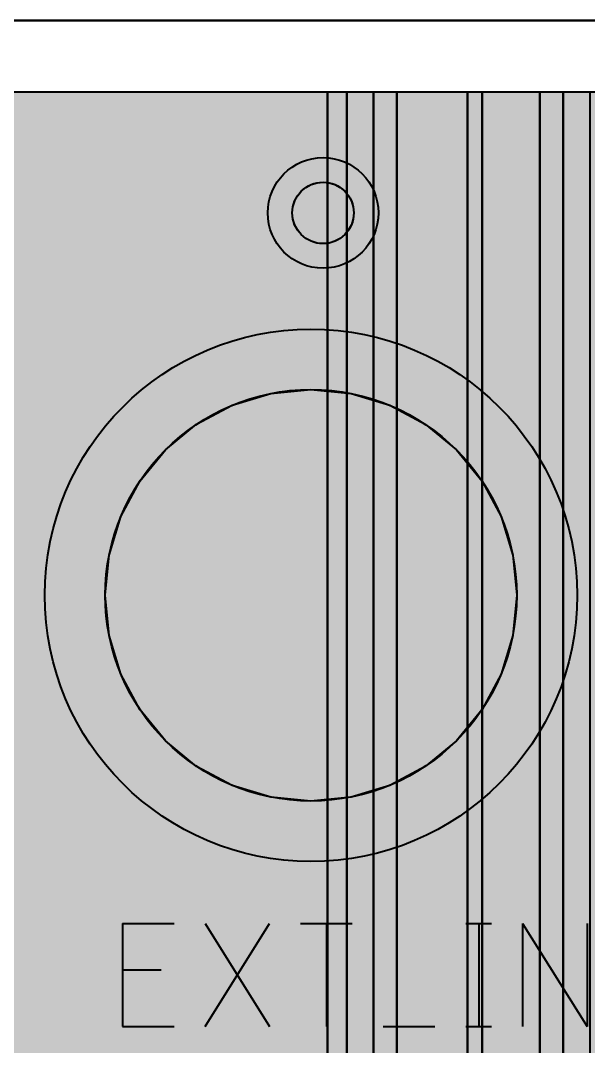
# Model space of a CAD drawing. Header units: millimetres. Extents: x 3.5 to 53, y 2.8 to 30.3.
# Drawn here: x 16.82 to 21.51, y 21.84 to 30.32 of the extents above; entities that cross this region are included whole.
import ezdxf

# ---------------------------------------------------------------- set-up
doc = ezdxf.new("R2010")
doc.units = ezdxf.units.MM
for name, color, linetype in [('bottom_copper', 7, 'Continuous'), ('bottom_silk', 7, 'Continuous'), ('drill_plated', 7, 'Continuous'), ('outline', 7, 'Continuous'), ('top_copper', 7, 'Continuous'), ('top_silk', 7, 'Continuous')]:
    doc.layers.add(name, color=color, linetype=linetype)

# ---------------------------------------------------------------- blocks, each defined once
blk = doc.blocks.new('Block7000')
at = {"layer": 'bottom_copper', "lineweight": 40}
for points in [[(4.0353, 0), (0, 0), (0, 26), (4.0353, 26), (4.0353, 0)], [(4.1969, 9.8121), (4.1407, 9.7463), (4.0954, 9.6725), (4.0623, 9.5925), (4.0421, 9.5083), (4.0353, 9.422), (4.0353, 26), (4.1969, 26), (4.1969, 9.8121)], [(4.4165, 9.9467), (4.3365, 9.9136), (4.2627, 9.8683), (4.1969, 9.8121), (4.1969, 26), (4.4165, 26), (4.4165, 9.9467)], [(4.6086, 9.972), (4.587, 9.9737), (4.5007, 9.9669), (4.4165, 9.9467), (4.4165, 26), (4.6086, 26), (4.6086, 9.972)], [(5.1934, 9.9284), (5.1754, 9.9437), (5.1553, 9.9561), (5.1335, 9.9651), (5.1105, 9.9706), (5.087, 9.9725), (5.0811, 9.972), (4.6086, 9.972), (4.6086, 26), (5.1934, 26), (5.1934, 9.9284)], [(5.314, 9.9725), (5.2905, 9.9706), (5.2675, 9.9651), (5.2457, 9.9561), (5.2256, 9.9437), (5.2076, 9.9284), (5.2005, 9.9201), (5.1934, 9.9284), (5.1934, 26), (5.314, 26), (5.314, 9.9725)], [(5.7924, 9.972), (5.3199, 9.972), (5.314, 9.9725), (5.314, 26), (5.7924, 26), (5.7924, 9.972)], [(5.9845, 9.9467), (5.9003, 9.9669), (5.814, 9.9737), (5.7924, 9.972), (5.7924, 26), (5.9845, 26), (5.9845, 9.9467)], [(6.2041, 9.8121), (6.1383, 9.8683), (6.0645, 9.9136), (5.9845, 9.9467), (5.9845, 26), (6.2041, 26), (6.2041, 9.8121)]]:
    blk.add_hatch(color=7, dxfattribs=at).paths.add_polyline_path(points, flags=0)
at = {"layer": 'bottom_copper', "color": 7, "lineweight": 40}
for points in [[(4.0353, 0), (0, 0), (0, 26), (4.0353, 26), (4.0353, 0)], [(4.1969, 9.8121), (4.1407, 9.7463), (4.0954, 9.6725), (4.0623, 9.5925), (4.0421, 9.5083), (4.0353, 9.422), (4.0353, 26), (4.1969, 26), (4.1969, 9.8121)], [(4.4165, 9.9467), (4.3365, 9.9136), (4.2627, 9.8683), (4.1969, 9.8121), (4.1969, 26), (4.4165, 26), (4.4165, 9.9467)], [(4.6086, 9.972), (4.587, 9.9737), (4.5007, 9.9669), (4.4165, 9.9467), (4.4165, 26), (4.6086, 26), (4.6086, 9.972)], [(5.1934, 9.9284), (5.1754, 9.9437), (5.1553, 9.9561), (5.1335, 9.9651), (5.1105, 9.9706), (5.087, 9.9725), (5.0811, 9.972), (4.6086, 9.972), (4.6086, 26), (5.1934, 26), (5.1934, 9.9284)], [(5.314, 9.9725), (5.2905, 9.9706), (5.2675, 9.9651), (5.2457, 9.9561), (5.2256, 9.9437), (5.2076, 9.9284), (5.2005, 9.9201), (5.1934, 9.9284), (5.1934, 26), (5.314, 26), (5.314, 9.9725)], [(5.7924, 9.972), (5.3199, 9.972), (5.314, 9.9725), (5.314, 26), (5.7924, 26), (5.7924, 9.972)], [(5.9845, 9.9467), (5.9003, 9.9669), (5.814, 9.9737), (5.7924, 9.972), (5.7924, 26), (5.9845, 26), (5.9845, 9.9467)], [(6.2041, 9.8121), (6.1383, 9.8683), (6.0645, 9.9136), (5.9845, 9.9467), (5.9845, 26), (6.2041, 26), (6.2041, 9.8121)]]:
    blk.add_lwpolyline(points, close=True, dxfattribs=at)
blk = doc.blocks.new('Block19332')
at = {"layer": 'top_copper', "lineweight": 40}
blk.add_hatch(color=7, dxfattribs=at).paths.add_polyline_path([(6.5404, 0), (0, 0), (0, 26), (6.5404, 26), (6.5404, 0)], flags=0)
at = {"layer": 'top_copper', "color": 7, "lineweight": 40}
blk.add_lwpolyline([(6.5404, 0), (0, 0), (0, 26), (6.5404, 26), (6.5404, 0)], close=True, dxfattribs=at)

msp = doc.modelspace()

# ---------------------------------------------------------------- hatches: boundary and pattern name
at = {"layer": 'bottom_copper', "lineweight": 40}
for points in [[(19.5694, 28.6775), (19.555, 28.6299), (19.5315, 28.586), (19.4999, 28.5475), (19.4614, 28.5159), (19.4175, 28.4924), (19.3699, 28.478), (19.3203, 28.4731), (19.2707, 28.478), (19.2231, 28.4924), (19.1792, 28.5159), (19.1407, 28.5475), (19.1091, 28.586), (19.0856, 28.6299), (19.0712, 28.6775), (19.0663, 28.7271), (19.0712, 28.7767), (19.0856, 28.8243), (19.1091, 28.8682), (19.1407, 28.9067), (19.1792, 28.9383), (19.2231, 28.9618), (19.2707, 28.9762), (19.3203, 28.9811), (19.3699, 28.9762), (19.4175, 28.9618), (19.4614, 28.9383), (19.4999, 28.9067), (19.5315, 28.8682), (19.555, 28.8243), (19.5694, 28.7767), (19.5743, 28.7271), (19.5694, 28.6775)], [(20.8876, 25.2354), (20.7909, 24.9165), (20.6338, 24.6226), (20.4224, 24.365), (20.1648, 24.1536), (19.8709, 23.9965), (19.552, 23.8998), (19.2203, 23.8671), (18.8886, 23.8998), (18.5697, 23.9965), (18.2758, 24.1536), (18.0182, 24.365), (17.8068, 24.6226), (17.6497, 24.9165), (17.553, 25.2354), (17.5203, 25.5671), (17.553, 25.8988), (17.6497, 26.2177), (17.8068, 26.5116), (18.0182, 26.7692), (18.2758, 26.9806), (18.5697, 27.1377), (18.8886, 27.2344), (19.2203, 27.2671), (19.552, 27.2344), (19.8709, 27.1377), (20.1648, 26.9806), (20.4224, 26.7692), (20.6338, 26.5116), (20.7909, 26.2177), (20.8876, 25.8988), (20.9203, 25.5671), (20.8876, 25.2354)]]:
    msp.add_hatch(color=7, dxfattribs=at).paths.add_polyline_path(points, flags=0)
at = {"layer": 'drill_plated', "lineweight": 40}
for points in [[(19.5694, 28.6775), (19.555, 28.6299), (19.5315, 28.586), (19.4999, 28.5475), (19.4614, 28.5159), (19.4175, 28.4924), (19.3699, 28.478), (19.3203, 28.4731), (19.2707, 28.478), (19.2231, 28.4924), (19.1792, 28.5159), (19.1407, 28.5475), (19.1091, 28.586), (19.0856, 28.6299), (19.0712, 28.6775), (19.0663, 28.7271), (19.0712, 28.7767), (19.0856, 28.8243), (19.1091, 28.8682), (19.1407, 28.9067), (19.1792, 28.9383), (19.2231, 28.9618), (19.2707, 28.9762), (19.3203, 28.9811), (19.3699, 28.9762), (19.4175, 28.9618), (19.4614, 28.9383), (19.4999, 28.9067), (19.5315, 28.8682), (19.555, 28.8243), (19.5694, 28.7767), (19.5743, 28.7271), (19.5694, 28.6775)], [(20.8876, 25.2354), (20.7909, 24.9165), (20.6338, 24.6226), (20.4224, 24.365), (20.1648, 24.1536), (19.8709, 23.9965), (19.552, 23.8998), (19.2203, 23.8671), (18.8886, 23.8998), (18.5697, 23.9965), (18.2758, 24.1536), (18.0182, 24.365), (17.8068, 24.6226), (17.6497, 24.9165), (17.553, 25.2354), (17.5203, 25.5671), (17.553, 25.8988), (17.6497, 26.2177), (17.8068, 26.5116), (18.0182, 26.7692), (18.2758, 26.9806), (18.5697, 27.1377), (18.8886, 27.2344), (19.2203, 27.2671), (19.552, 27.2344), (19.8709, 27.1377), (20.1648, 26.9806), (20.4224, 26.7692), (20.6338, 26.5116), (20.7909, 26.2177), (20.8876, 25.8988), (20.9203, 25.5671), (20.8876, 25.2354)]]:
    msp.add_hatch(color=7, dxfattribs=at).paths.add_polyline_path(points, flags=0)
at = {"layer": 'top_copper', "lineweight": 40}
for points in [[(19.5694, 28.6775), (19.555, 28.6299), (19.5315, 28.586), (19.4999, 28.5475), (19.4614, 28.5159), (19.4175, 28.4924), (19.3699, 28.478), (19.3203, 28.4731), (19.2707, 28.478), (19.2231, 28.4924), (19.1792, 28.5159), (19.1407, 28.5475), (19.1091, 28.586), (19.0856, 28.6299), (19.0712, 28.6775), (19.0663, 28.7271), (19.0712, 28.7767), (19.0856, 28.8243), (19.1091, 28.8682), (19.1407, 28.9067), (19.1792, 28.9383), (19.2231, 28.9618), (19.2707, 28.9762), (19.3203, 28.9811), (19.3699, 28.9762), (19.4175, 28.9618), (19.4614, 28.9383), (19.4999, 28.9067), (19.5315, 28.8682), (19.555, 28.8243), (19.5694, 28.7767), (19.5743, 28.7271), (19.5694, 28.6775)], [(20.8876, 25.2354), (20.7909, 24.9165), (20.6338, 24.6226), (20.4224, 24.365), (20.1648, 24.1536), (19.8709, 23.9965), (19.552, 23.8998), (19.2203, 23.8671), (18.8886, 23.8998), (18.5697, 23.9965), (18.2758, 24.1536), (18.0182, 24.365), (17.8068, 24.6226), (17.6497, 24.9165), (17.553, 25.2354), (17.5203, 25.5671), (17.553, 25.8988), (17.6497, 26.2177), (17.8068, 26.5116), (18.0182, 26.7692), (18.2758, 26.9806), (18.5697, 27.1377), (18.8886, 27.2344), (19.2203, 27.2671), (19.552, 27.2344), (19.8709, 27.1377), (20.1648, 26.9806), (20.4224, 26.7692), (20.6338, 26.5116), (20.7909, 26.2177), (20.8876, 25.8988), (20.9203, 25.5671), (20.8876, 25.2354)]]:
    msp.add_hatch(color=7, dxfattribs=at).paths.add_polyline_path(points, flags=0)

# ---------------------------------------------------------------- linework, layer by layer
at = {"layer": 'bottom_copper', "color": 7, "lineweight": 40}
msp.add_line((15.3203, 29.7271), (24.3203, 29.7271), dxfattribs=at)
for points in [[(19.5694, 28.6775), (19.555, 28.6299), (19.5315, 28.586), (19.4999, 28.5475), (19.4614, 28.5159), (19.4175, 28.4924), (19.3699, 28.478), (19.3203, 28.4731), (19.2707, 28.478), (19.2231, 28.4924), (19.1792, 28.5159), (19.1407, 28.5475), (19.1091, 28.586), (19.0856, 28.6299), (19.0712, 28.6775), (19.0663, 28.7271), (19.0712, 28.7767), (19.0856, 28.8243), (19.1091, 28.8682), (19.1407, 28.9067), (19.1792, 28.9383), (19.2231, 28.9618), (19.2707, 28.9762), (19.3203, 28.9811), (19.3699, 28.9762), (19.4175, 28.9618), (19.4614, 28.9383), (19.4999, 28.9067), (19.5315, 28.8682), (19.555, 28.8243), (19.5694, 28.7767), (19.5743, 28.7271), (19.5694, 28.6775)], [(20.8876, 25.2354), (20.7909, 24.9165), (20.6338, 24.6226), (20.4224, 24.365), (20.1648, 24.1536), (19.8709, 23.9965), (19.552, 23.8998), (19.2203, 23.8671), (18.8886, 23.8998), (18.5697, 23.9965), (18.2758, 24.1536), (18.0182, 24.365), (17.8068, 24.6226), (17.6497, 24.9165), (17.553, 25.2354), (17.5203, 25.5671), (17.553, 25.8988), (17.6497, 26.2177), (17.8068, 26.5116), (18.0182, 26.7692), (18.2758, 26.9806), (18.5697, 27.1377), (18.8886, 27.2344), (19.2203, 27.2671), (19.552, 27.2344), (19.8709, 27.1377), (20.1648, 26.9806), (20.4224, 26.7692), (20.6338, 26.5116), (20.7909, 26.2177), (20.8876, 25.8988), (20.9203, 25.5671), (20.8876, 25.2354)]]:
    msp.add_lwpolyline(points, close=True, dxfattribs=at)
for centre, major_axis in [((19.3203, 28.7271), (0.4572, 0)), ((19.3203, 28.7271), (0.254, 0)), ((19.2203, 25.5671), (2.2, 0)), ((19.2203, 25.5671), (1.7, 0))]:
    msp.add_ellipse(centre, major_axis=major_axis, ratio=1, dxfattribs=at)
at = {"layer": 'bottom_silk', "color": 7, "lineweight": 40}
msp.add_line((41.9703, 30.3171), (14.4703, 30.3171), dxfattribs=at)
at = {"layer": 'drill_plated', "color": 7, "lineweight": 40}
for points in [[(19.5694, 28.6775), (19.555, 28.6299), (19.5315, 28.586), (19.4999, 28.5475), (19.4614, 28.5159), (19.4175, 28.4924), (19.3699, 28.478), (19.3203, 28.4731), (19.2707, 28.478), (19.2231, 28.4924), (19.1792, 28.5159), (19.1407, 28.5475), (19.1091, 28.586), (19.0856, 28.6299), (19.0712, 28.6775), (19.0663, 28.7271), (19.0712, 28.7767), (19.0856, 28.8243), (19.1091, 28.8682), (19.1407, 28.9067), (19.1792, 28.9383), (19.2231, 28.9618), (19.2707, 28.9762), (19.3203, 28.9811), (19.3699, 28.9762), (19.4175, 28.9618), (19.4614, 28.9383), (19.4999, 28.9067), (19.5315, 28.8682), (19.555, 28.8243), (19.5694, 28.7767), (19.5743, 28.7271), (19.5694, 28.6775)], [(20.8876, 25.2354), (20.7909, 24.9165), (20.6338, 24.6226), (20.4224, 24.365), (20.1648, 24.1536), (19.8709, 23.9965), (19.552, 23.8998), (19.2203, 23.8671), (18.8886, 23.8998), (18.5697, 23.9965), (18.2758, 24.1536), (18.0182, 24.365), (17.8068, 24.6226), (17.6497, 24.9165), (17.553, 25.2354), (17.5203, 25.5671), (17.553, 25.8988), (17.6497, 26.2177), (17.8068, 26.5116), (18.0182, 26.7692), (18.2758, 26.9806), (18.5697, 27.1377), (18.8886, 27.2344), (19.2203, 27.2671), (19.552, 27.2344), (19.8709, 27.1377), (20.1648, 26.9806), (20.4224, 26.7692), (20.6338, 26.5116), (20.7909, 26.2177), (20.8876, 25.8988), (20.9203, 25.5671), (20.8876, 25.2354)]]:
    msp.add_lwpolyline(points, close=True, dxfattribs=at)
for centre, major_axis in [((19.3203, 28.7271), (0.254, 0)), ((19.2203, 25.5671), (1.7, 0))]:
    msp.add_ellipse(centre, major_axis=major_axis, ratio=1, dxfattribs=at)
at = {"layer": 'outline', "color": 7, "lineweight": 40}
msp.add_line((14.4703, 30.3171), (41.9703, 30.3171), dxfattribs=at)
at = {"layer": 'top_copper', "color": 7, "lineweight": 40}
msp.add_line((15.3203, 29.7271), (24.3203, 29.7271), dxfattribs=at)
for points in [[(19.5694, 28.6775), (19.555, 28.6299), (19.5315, 28.586), (19.4999, 28.5475), (19.4614, 28.5159), (19.4175, 28.4924), (19.3699, 28.478), (19.3203, 28.4731), (19.2707, 28.478), (19.2231, 28.4924), (19.1792, 28.5159), (19.1407, 28.5475), (19.1091, 28.586), (19.0856, 28.6299), (19.0712, 28.6775), (19.0663, 28.7271), (19.0712, 28.7767), (19.0856, 28.8243), (19.1091, 28.8682), (19.1407, 28.9067), (19.1792, 28.9383), (19.2231, 28.9618), (19.2707, 28.9762), (19.3203, 28.9811), (19.3699, 28.9762), (19.4175, 28.9618), (19.4614, 28.9383), (19.4999, 28.9067), (19.5315, 28.8682), (19.555, 28.8243), (19.5694, 28.7767), (19.5743, 28.7271), (19.5694, 28.6775)], [(20.8876, 25.2354), (20.7909, 24.9165), (20.6338, 24.6226), (20.4224, 24.365), (20.1648, 24.1536), (19.8709, 23.9965), (19.552, 23.8998), (19.2203, 23.8671), (18.8886, 23.8998), (18.5697, 23.9965), (18.2758, 24.1536), (18.0182, 24.365), (17.8068, 24.6226), (17.6497, 24.9165), (17.553, 25.2354), (17.5203, 25.5671), (17.553, 25.8988), (17.6497, 26.2177), (17.8068, 26.5116), (18.0182, 26.7692), (18.2758, 26.9806), (18.5697, 27.1377), (18.8886, 27.2344), (19.2203, 27.2671), (19.552, 27.2344), (19.8709, 27.1377), (20.1648, 26.9806), (20.4224, 26.7692), (20.6338, 26.5116), (20.7909, 26.2177), (20.8876, 25.8988), (20.9203, 25.5671), (20.8876, 25.2354)]]:
    msp.add_lwpolyline(points, close=True, dxfattribs=at)
for centre, major_axis in [((19.3203, 28.7271), (0.4572, 0)), ((19.3203, 28.7271), (0.254, 0)), ((19.2203, 25.5671), (2.2, 0)), ((19.2203, 25.5671), (1.7, 0))]:
    msp.add_ellipse(centre, major_axis=major_axis, ratio=1, dxfattribs=at)
at = {"layer": 'top_silk', "color": 7, "lineweight": 40}
for p, q in [((14.4703, 30.3171), (41.9703, 30.3171)), ((17.6621, 22.8561), (17.6621, 22.0027)), ((17.6621, 22.8561), (18.0888, 22.8561)), ((18.3449, 22.0027), (18.8783, 22.8561)), ((18.3449, 22.8561), (18.8783, 22.0027)), ((19.1343, 22.8561), (19.561, 22.8561)), ((19.3476, 22.8561), (19.3476, 22.0027)), ((20.4998, 22.8561), (20.7132, 22.8561)), ((20.6065, 22.8561), (20.6065, 22.0027)), ((20.9692, 22.8561), (20.9692, 22.0027)), ((20.9692, 22.8561), (21.5026, 22.0027)), ((21.5026, 22.8561), (21.5026, 22.0027)), ((17.6621, 22.4721), (17.9821, 22.4721)), ((17.6621, 22.0027), (18.0888, 22.0027)), ((19.817, 22.0027), (20.2438, 22.0027)), ((20.4998, 22.0027), (20.7132, 22.0027))]:
    msp.add_line(p, q, dxfattribs=at)

# ---------------------------------------------------------------- block references
at = {"layer": 'bottom_copper'}
msp.add_blockref('Block7000', (15.3203, 3.7271), dxfattribs=at)
at = {"layer": 'top_copper'}
msp.add_blockref('Block19332', (15.3203, 3.7271), dxfattribs=at)

doc.saveas('drawing.dxf')
